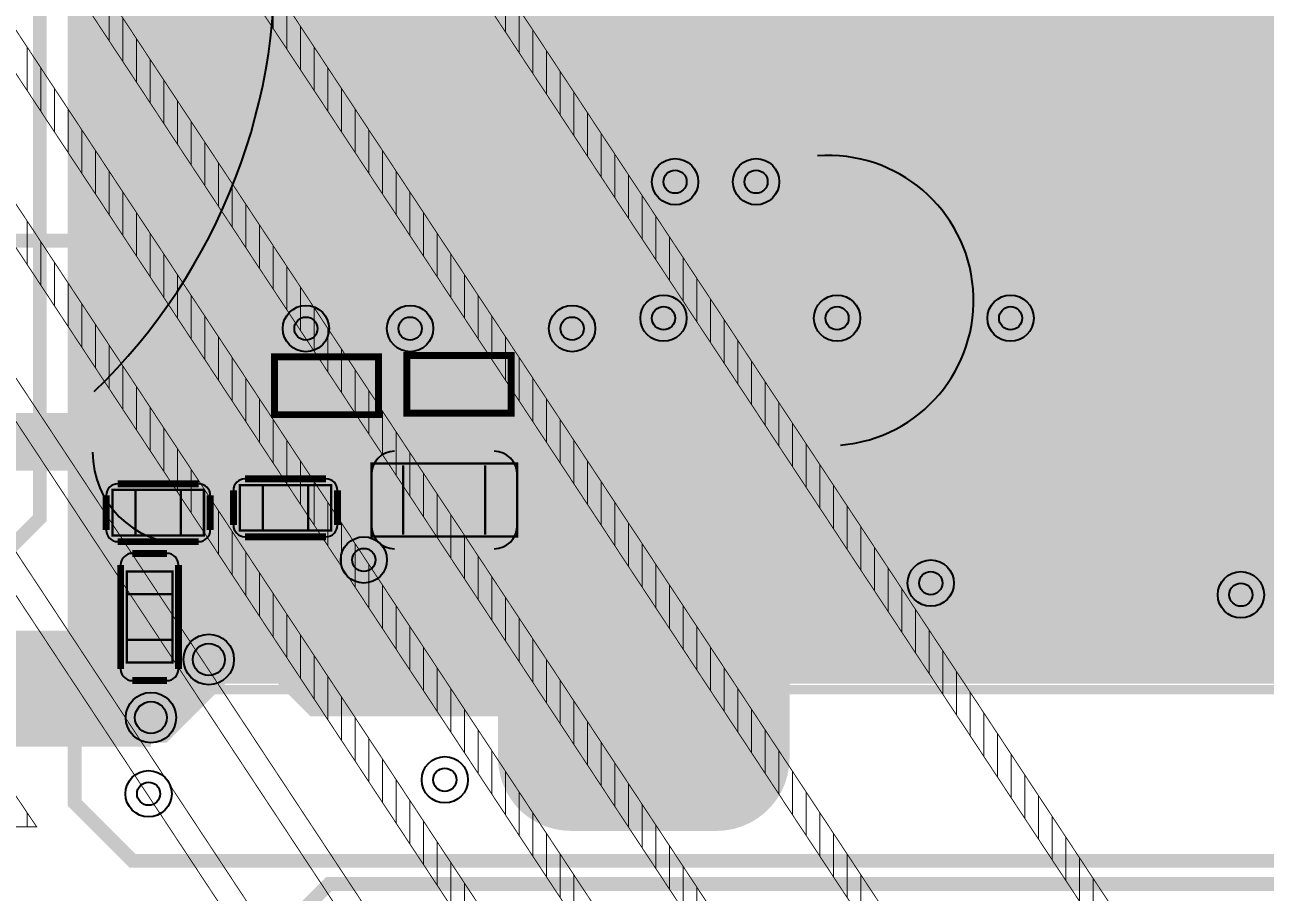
# Model space of a CAD drawing. Extents: x -57 to 2380, y -38 to 1737.
# Drawn here: x 858 to 1394, y 416 to 791 of the extents above; entities that cross this region are included whole.
import ezdxf

# ---------------------------------------------------------------- set-up
doc = ezdxf.new("R2010")
doc.units = 9
for name, color, linetype, true_color in [('BottomLayer', 7, 'Continuous', 0x0000ff), ('BottomSilkLayer', 7, 'Continuous', 0x808000), ('Document', 7, 'Continuous', 0xffffff), ('Hole', 7, 'Continuous', 0x222222), ('Multi-Layer', 7, 'Continuous', 0xc0c0c0), ('TopLayer', 7, 'Continuous', 0xff0000), ('TopSilkLayer', 7, 'Continuous', 0xffff00)]:
    doc.layers.add(name, color=color, linetype=linetype, true_color=true_color)

msp = doc.modelspace()

# ---------------------------------------------------------------- hatches: boundary and pattern name
at = {"layer": 'BottomLayer'}
for points in [[(1175.19, 933.07), (1181.13, 932.71), (1186.97, 931.64), (1192.65, 929.87), (1198.06, 927.43), (1203.15, 924.36), (1207.83, 920.69), (1212.03, 916.49), (1215.7, 911.81), (1218.77, 906.73), (1221.21, 901.31), (1222.98, 895.63), (1224.05, 889.79), (1224.41, 883.86), (1224.41, 785.43), (1224.05, 779.5), (1222.98, 773.65), (1221.21, 767.98), (1218.77, 762.56), (1215.7, 757.48), (1212.03, 752.8), (1207.83, 748.6), (1203.15, 744.93), (1198.06, 741.86), (1192.65, 739.42), (1186.97, 737.65), (1181.13, 736.58), (1175.19, 736.22), (1076.77, 736.22), (1070.84, 736.58), (1064.99, 737.65), (1059.32, 739.42), (1053.9, 741.86), (1048.81, 744.93), (1044.14, 748.6), (1039.93, 752.8), (1036.27, 757.48), (1033.19, 762.56), (1030.76, 767.98), (1028.99, 773.65), (1027.92, 779.5), (1027.56, 785.43), (1027.56, 883.86), (1027.92, 889.79), (1028.99, 895.63), (1030.76, 901.31), (1033.19, 906.73), (1036.27, 911.81), (1039.93, 916.49), (1044.14, 920.69), (1048.81, 924.36), (1053.9, 927.43), (1059.32, 929.87), (1064.99, 931.64), (1070.84, 932.71), (1076.77, 933.07)], [(1157.48, 588.58), (1161.27, 588.35), (1165.02, 587.67), (1168.65, 586.53), (1172.11, 584.97), (1175.37, 583.01), (1178.36, 580.66), (1181.05, 577.97), (1183.4, 574.98), (1185.37, 571.72), (1186.93, 568.25), (1188.06, 564.62), (1188.74, 560.88), (1188.97, 557.09), (1188.97, 474.41), (1188.74, 470.61), (1188.06, 466.87), (1186.93, 463.24), (1185.37, 459.77), (1183.4, 456.52), (1181.05, 453.52), (1178.36, 450.83), (1175.37, 448.49), (1172.11, 446.52), (1168.65, 444.96), (1165.02, 443.83), (1161.27, 443.14), (1157.48, 442.91), (1094.49, 442.91), (1090.69, 443.14), (1086.95, 443.83), (1083.32, 444.96), (1079.85, 446.52), (1076.59, 448.49), (1073.6, 450.83), (1070.91, 453.52), (1068.57, 456.52), (1066.6, 459.77), (1065.04, 463.24), (1063.91, 466.87), (1063.22, 470.61), (1062.99, 474.41), (1062.99, 557.09), (1063.22, 560.88), (1063.91, 564.62), (1065.04, 568.25), (1066.6, 571.72), (1068.57, 574.98), (1070.91, 577.97), (1073.6, 580.66), (1076.59, 583.01), (1079.85, 584.97), (1083.32, 586.53), (1086.95, 587.67), (1090.69, 588.35), (1094.49, 588.58)]]:
    msp.add_hatch(color=256, dxfattribs=at).paths.add_polyline_path(points)
at = {"layer": 'Document'}
for points in [[(885.08, 506.61), (1855.08, 506.61), (1855.08, 1166.61), (885.08, 1166.61)], [(880.98, 1104.64), (880.98, 569.64), (1360.98, 569.64), (1360.98, 1104.64)], [(1011.36, 647.81), (966.36, 647.81), (966.36, 622.81), (1011.36, 622.81)], [(1023.64, 623.4), (1068.64, 623.4), (1068.64, 648.4), (1023.64, 648.4)], [(1008.11, 603.27), (1008.11, 569.61), (1071.85, 569.61), (1071.85, 603.27)], [(943.74, 517.72), (1058.74, 517.72), (1058.74, 557.72), (943.74, 557.72)]]:
    msp.add_hatch(color=256, dxfattribs=at).paths.add_polyline_path(points)
at = {"layer": 'TopLayer'}
for points in [[(966.2, 643.04), (966.22, 643.31), (966.26, 643.58), (966.35, 643.85), (966.46, 644.1), (966.6, 644.33), (966.77, 644.55), (966.96, 644.74), (967.18, 644.91), (967.42, 645.05), (967.67, 645.17), (967.93, 645.25), (968.2, 645.3), (968.47, 645.31), (979.08, 645.31), (979.36, 645.3), (979.63, 645.25), (979.89, 645.17), (980.14, 645.05), (980.37, 644.91), (980.59, 644.74), (980.78, 644.55), (980.95, 644.33), (981.1, 644.1), (981.21, 643.85), (981.29, 643.58), (981.34, 643.31), (981.36, 643.04), (981.36, 627.59), (981.34, 627.31), (981.29, 627.04), (981.21, 626.78), (981.1, 626.53), (980.95, 626.3), (980.78, 626.08), (980.59, 625.89), (980.37, 625.72), (980.14, 625.57), (979.89, 625.46), (979.63, 625.38), (979.36, 625.33), (979.08, 625.31), (968.47, 625.31), (968.2, 625.33), (967.93, 625.38), (967.67, 625.46), (967.42, 625.57), (967.18, 625.72), (966.96, 625.89), (966.77, 626.08), (966.6, 626.3), (966.46, 626.53), (966.35, 626.78), (966.26, 627.04), (966.22, 627.31), (966.2, 627.59)], [(996.36, 643.04), (996.37, 643.31), (996.42, 643.58), (996.5, 643.85), (996.62, 644.1), (996.76, 644.33), (996.93, 644.55), (997.12, 644.74), (997.34, 644.91), (997.57, 645.05), (997.82, 645.17), (998.09, 645.25), (998.36, 645.3), (998.63, 645.31), (1009.24, 645.31), (1009.51, 645.3), (1009.78, 645.25), (1010.05, 645.17), (1010.3, 645.05), (1010.53, 644.91), (1010.75, 644.74), (1010.94, 644.55), (1011.11, 644.33), (1011.25, 644.1), (1011.37, 643.85), (1011.45, 643.58), (1011.5, 643.31), (1011.51, 643.04), (1011.51, 627.59), (1011.5, 627.31), (1011.45, 627.04), (1011.37, 626.78), (1011.25, 626.53), (1011.11, 626.3), (1010.94, 626.08), (1010.75, 625.89), (1010.53, 625.72), (1010.3, 625.57), (1010.05, 625.46), (1009.78, 625.38), (1009.51, 625.33), (1009.24, 625.31), (998.63, 625.31), (998.36, 625.33), (998.09, 625.38), (997.82, 625.46), (997.57, 625.57), (997.34, 625.72), (997.12, 625.89), (996.93, 626.08), (996.76, 626.3), (996.62, 626.53), (996.5, 626.78), (996.42, 627.04), (996.37, 627.31), (996.36, 627.59)], [(1038.64, 628.18), (1038.62, 627.9), (1038.57, 627.63), (1038.49, 627.37), (1038.38, 627.12), (1038.24, 626.89), (1038.07, 626.67), (1037.87, 626.48), (1037.66, 626.31), (1037.42, 626.16), (1037.17, 626.05), (1036.91, 625.97), (1036.64, 625.92), (1036.37, 625.9), (1025.76, 625.9), (1025.48, 625.92), (1025.21, 625.97), (1024.95, 626.05), (1024.7, 626.16), (1024.46, 626.31), (1024.25, 626.48), (1024.05, 626.67), (1023.88, 626.89), (1023.74, 627.12), (1023.63, 627.37), (1023.55, 627.63), (1023.5, 627.9), (1023.48, 628.18), (1023.48, 643.63), (1023.5, 643.9), (1023.55, 644.17), (1023.63, 644.44), (1023.74, 644.69), (1023.88, 644.92), (1024.05, 645.14), (1024.25, 645.33), (1024.46, 645.5), (1024.7, 645.64), (1024.95, 645.76), (1025.21, 645.84), (1025.48, 645.89), (1025.76, 645.9), (1036.37, 645.9), (1036.64, 645.89), (1036.91, 645.84), (1037.17, 645.76), (1037.42, 645.64), (1037.66, 645.5), (1037.87, 645.33), (1038.07, 645.14), (1038.24, 644.92), (1038.38, 644.69), (1038.49, 644.44), (1038.57, 644.17), (1038.62, 643.9), (1038.64, 643.63)], [(1068.8, 628.18), (1068.78, 627.9), (1068.73, 627.63), (1068.65, 627.37), (1068.54, 627.12), (1068.39, 626.89), (1068.23, 626.67), (1068.03, 626.48), (1067.82, 626.31), (1067.58, 626.16), (1067.33, 626.05), (1067.07, 625.97), (1066.8, 625.92), (1066.52, 625.9), (1055.91, 625.9), (1055.64, 625.92), (1055.37, 625.97), (1055.11, 626.05), (1054.86, 626.16), (1054.62, 626.31), (1054.41, 626.48), (1054.21, 626.67), (1054.04, 626.89), (1053.9, 627.12), (1053.79, 627.37), (1053.71, 627.63), (1053.66, 627.9), (1053.64, 628.18), (1053.64, 643.63), (1053.66, 643.9), (1053.71, 644.17), (1053.79, 644.44), (1053.9, 644.69), (1054.04, 644.92), (1054.21, 645.14), (1054.41, 645.33), (1054.62, 645.5), (1054.86, 645.64), (1055.11, 645.76), (1055.37, 645.84), (1055.64, 645.89), (1055.91, 645.9), (1066.52, 645.9), (1066.8, 645.89), (1067.07, 645.84), (1067.33, 645.76), (1067.58, 645.64), (1067.82, 645.5), (1068.03, 645.33), (1068.23, 645.14), (1068.39, 644.92), (1068.54, 644.69), (1068.65, 644.44), (1068.73, 644.17), (1068.78, 643.9), (1068.8, 643.63)], [(1029.76, 574.33), (1029.74, 573.92), (1029.66, 573.51), (1029.54, 573.11), (1029.37, 572.74), (1029.16, 572.38), (1028.9, 572.06), (1028.61, 571.77), (1028.28, 571.51), (1027.93, 571.3), (1027.55, 571.13), (1027.16, 571), (1026.75, 570.93), (1026.34, 570.9), (1005.79, 570.9), (1005.37, 570.93), (1004.97, 571), (1004.57, 571.13), (1004.19, 571.3), (1003.84, 571.51), (1003.51, 571.77), (1003.22, 572.06), (1002.97, 572.38), (1002.75, 572.74), (1002.58, 573.11), (1002.46, 573.51), (1002.39, 573.92), (1002.36, 574.33), (1002.36, 597.48), (1002.39, 597.89), (1002.46, 598.3), (1002.58, 598.69), (1002.75, 599.07), (1002.97, 599.42), (1003.22, 599.75), (1003.51, 600.04), (1003.84, 600.3), (1004.19, 600.51), (1004.57, 600.68), (1004.97, 600.8), (1005.37, 600.88), (1005.79, 600.9), (1026.34, 600.9), (1026.75, 600.88), (1027.16, 600.8), (1027.55, 600.68), (1027.93, 600.51), (1028.28, 600.3), (1028.61, 600.04), (1028.9, 599.75), (1029.16, 599.42), (1029.37, 599.07), (1029.54, 598.69), (1029.66, 598.3), (1029.74, 597.89), (1029.76, 597.48)], [(1077.16, 574.33), (1077.14, 573.92), (1077.06, 573.51), (1076.94, 573.11), (1076.77, 572.74), (1076.56, 572.38), (1076.3, 572.06), (1076.01, 571.77), (1075.68, 571.51), (1075.33, 571.3), (1074.95, 571.13), (1074.56, 571), (1074.15, 570.93), (1073.74, 570.9), (1053.19, 570.9), (1052.77, 570.93), (1052.37, 571), (1051.97, 571.13), (1051.6, 571.3), (1051.24, 571.51), (1050.92, 571.77), (1050.62, 572.06), (1050.37, 572.38), (1050.15, 572.74), (1049.98, 573.11), (1049.86, 573.51), (1049.79, 573.92), (1049.76, 574.33), (1049.76, 597.48), (1049.79, 597.89), (1049.86, 598.3), (1049.98, 598.69), (1050.15, 599.07), (1050.37, 599.42), (1050.62, 599.75), (1050.92, 600.04), (1051.24, 600.3), (1051.6, 600.51), (1051.97, 600.68), (1052.37, 600.8), (1052.77, 600.88), (1053.19, 600.9), (1073.74, 600.9), (1074.15, 600.88), (1074.56, 600.8), (1074.95, 600.68), (1075.33, 600.51), (1075.68, 600.3), (1076.01, 600.04), (1076.3, 599.75), (1076.56, 599.42), (1076.77, 599.07), (1076.94, 598.69), (1077.06, 598.3), (1077.14, 597.89), (1077.16, 597.48)], [(908.64, 572.71), (908.62, 572.43), (908.57, 572.16), (908.49, 571.9), (908.38, 571.65), (908.24, 571.41), (908.07, 571.2), (907.87, 571), (907.66, 570.83), (907.42, 570.69), (907.17, 570.58), (906.91, 570.5), (906.64, 570.45), (906.37, 570.43), (895.76, 570.43), (895.48, 570.45), (895.21, 570.5), (894.95, 570.58), (894.7, 570.69), (894.46, 570.83), (894.25, 571), (894.05, 571.2), (893.88, 571.41), (893.74, 571.65), (893.63, 571.9), (893.55, 572.16), (893.5, 572.43), (893.48, 572.71), (893.48, 588.16), (893.5, 588.43), (893.55, 588.7), (893.63, 588.96), (893.74, 589.21), (893.88, 589.45), (894.05, 589.67), (894.25, 589.86), (894.46, 590.03), (894.7, 590.17), (894.95, 590.28), (895.21, 590.37), (895.48, 590.42), (895.76, 590.43), (906.37, 590.43), (906.64, 590.42), (906.91, 590.37), (907.17, 590.28), (907.42, 590.17), (907.66, 590.03), (907.87, 589.86), (908.07, 589.67), (908.24, 589.45), (908.38, 589.21), (908.49, 588.96), (908.57, 588.7), (908.62, 588.43), (908.64, 588.16)], [(938.8, 572.71), (938.78, 572.43), (938.73, 572.16), (938.65, 571.9), (938.54, 571.65), (938.39, 571.41), (938.23, 571.2), (938.03, 571), (937.82, 570.83), (937.58, 570.69), (937.33, 570.58), (937.07, 570.5), (936.8, 570.45), (936.52, 570.43), (925.91, 570.43), (925.64, 570.45), (925.37, 570.5), (925.11, 570.58), (924.86, 570.69), (924.62, 570.83), (924.41, 571), (924.21, 571.2), (924.04, 571.41), (923.9, 571.65), (923.79, 571.9), (923.71, 572.16), (923.66, 572.43), (923.64, 572.71), (923.64, 588.16), (923.66, 588.43), (923.71, 588.7), (923.79, 588.96), (923.9, 589.21), (924.04, 589.45), (924.21, 589.67), (924.41, 589.86), (924.62, 590.03), (924.86, 590.17), (925.11, 590.28), (925.37, 590.37), (925.64, 590.42), (925.91, 590.43), (936.52, 590.43), (936.8, 590.42), (937.07, 590.37), (937.33, 590.28), (937.58, 590.17), (937.82, 590.03), (938.03, 589.86), (938.23, 589.67), (938.39, 589.45), (938.54, 589.21), (938.65, 588.96), (938.73, 588.7), (938.78, 588.43), (938.8, 588.16)], [(963.64, 574.83), (963.62, 574.56), (963.57, 574.29), (963.49, 574.03), (963.38, 573.77), (963.24, 573.54), (963.07, 573.32), (962.87, 573.13), (962.66, 572.96), (962.42, 572.82), (962.17, 572.71), (961.91, 572.62), (961.64, 572.57), (961.37, 572.56), (950.76, 572.56), (950.48, 572.57), (950.21, 572.62), (949.95, 572.71), (949.7, 572.82), (949.46, 572.96), (949.25, 573.13), (949.05, 573.32), (948.88, 573.54), (948.74, 573.77), (948.63, 574.03), (948.55, 574.29), (948.5, 574.56), (948.48, 574.83), (948.48, 590.28), (948.5, 590.56), (948.55, 590.83), (948.63, 591.09), (948.74, 591.34), (948.88, 591.58), (949.05, 591.79), (949.25, 591.99), (949.46, 592.16), (949.7, 592.3), (949.95, 592.41), (950.21, 592.49), (950.48, 592.54), (950.76, 592.56), (961.37, 592.56), (961.64, 592.54), (961.91, 592.49), (962.17, 592.41), (962.42, 592.3), (962.66, 592.16), (962.87, 591.99), (963.07, 591.79), (963.24, 591.58), (963.38, 591.34), (963.49, 591.09), (963.57, 590.83), (963.62, 590.56), (963.64, 590.28)], [(993.8, 574.83), (993.78, 574.56), (993.73, 574.29), (993.65, 574.03), (993.54, 573.77), (993.39, 573.54), (993.23, 573.32), (993.03, 573.13), (992.82, 572.96), (992.58, 572.82), (992.33, 572.71), (992.07, 572.62), (991.8, 572.57), (991.52, 572.56), (980.91, 572.56), (980.64, 572.57), (980.37, 572.62), (980.11, 572.71), (979.86, 572.82), (979.62, 572.96), (979.41, 573.13), (979.21, 573.32), (979.04, 573.54), (978.9, 573.77), (978.79, 574.03), (978.71, 574.29), (978.66, 574.56), (978.64, 574.83), (978.64, 590.28), (978.66, 590.56), (978.71, 590.83), (978.79, 591.09), (978.9, 591.34), (979.04, 591.58), (979.21, 591.79), (979.41, 591.99), (979.62, 592.16), (979.86, 592.3), (980.11, 592.41), (980.37, 592.49), (980.64, 592.54), (980.91, 592.56), (991.52, 592.56), (991.8, 592.54), (992.07, 592.49), (992.33, 592.41), (992.58, 592.3), (992.82, 592.16), (993.03, 591.99), (993.23, 591.79), (993.39, 591.58), (993.54, 591.34), (993.65, 591.09), (993.73, 590.83), (993.78, 590.56), (993.8, 590.28)], [(905.05, 544.11), (904.73, 544.13), (904.42, 544.19), (904.12, 544.28), (903.83, 544.41), (903.56, 544.58), (903.31, 544.77), (903.08, 545), (902.89, 545.24), (902.72, 545.52), (902.59, 545.81), (902.5, 546.11), (902.44, 546.42), (902.42, 546.74), (902.42, 558.99), (902.44, 559.3), (902.5, 559.61), (902.59, 559.92), (902.72, 560.21), (902.89, 560.48), (903.08, 560.73), (903.31, 560.95), (903.56, 561.15), (903.83, 561.31), (904.12, 561.44), (904.42, 561.53), (904.73, 561.59), (905.05, 561.61), (919.8, 561.61), (920.11, 561.59), (920.43, 561.53), (920.73, 561.44), (921.02, 561.31), (921.29, 561.15), (921.54, 560.95), (921.76, 560.73), (921.96, 560.48), (922.12, 560.21), (922.25, 559.92), (922.35, 559.61), (922.4, 559.3), (922.42, 558.99), (922.42, 546.74), (922.4, 546.42), (922.35, 546.11), (922.25, 545.81), (922.12, 545.52), (921.96, 545.24), (921.76, 545), (921.54, 544.77), (921.29, 544.58), (921.02, 544.41), (920.73, 544.28), (920.43, 544.19), (920.11, 544.13), (919.8, 544.11)], [(987.24, 527.38), (987.22, 526.97), (987.14, 526.56), (987.02, 526.16), (986.85, 525.78), (986.63, 525.42), (986.38, 525.1), (986.08, 524.8), (985.75, 524.55), (985.4, 524.33), (985.02, 524.16), (984.62, 524.04), (984.21, 523.96), (983.8, 523.94), (960.69, 523.94), (960.27, 523.96), (959.86, 524.04), (959.47, 524.16), (959.09, 524.33), (958.73, 524.55), (958.4, 524.8), (958.11, 525.1), (957.85, 525.42), (957.64, 525.78), (957.47, 526.16), (957.34, 526.56), (957.27, 526.97), (957.24, 527.38), (957.24, 548.05), (957.27, 548.47), (957.34, 548.87), (957.47, 549.27), (957.64, 549.65), (957.85, 550.01), (958.11, 550.33), (958.4, 550.63), (958.73, 550.89), (959.09, 551.1), (959.47, 551.27), (959.86, 551.39), (960.27, 551.47), (960.69, 551.49), (983.8, 551.49), (984.21, 551.47), (984.62, 551.39), (985.02, 551.27), (985.4, 551.1), (985.75, 550.89), (986.08, 550.63), (986.38, 550.33), (986.63, 550.01), (986.85, 549.65), (987.02, 549.27), (987.14, 548.87), (987.22, 548.47), (987.24, 548.05)], [(1050.23, 527.38), (1050.21, 526.97), (1050.13, 526.56), (1050.01, 526.16), (1049.84, 525.78), (1049.62, 525.42), (1049.37, 525.1), (1049.07, 524.8), (1048.75, 524.55), (1048.39, 524.33), (1048.01, 524.16), (1047.61, 524.04), (1047.2, 523.96), (1046.79, 523.94), (1023.68, 523.94), (1023.26, 523.96), (1022.85, 524.04), (1022.46, 524.16), (1022.08, 524.33), (1021.72, 524.55), (1021.39, 524.8), (1021.1, 525.1), (1020.84, 525.42), (1020.63, 525.78), (1020.46, 526.16), (1020.33, 526.56), (1020.26, 526.97), (1020.23, 527.38), (1020.23, 548.05), (1020.26, 548.47), (1020.33, 548.87), (1020.46, 549.27), (1020.63, 549.65), (1020.84, 550.01), (1021.1, 550.33), (1021.39, 550.63), (1021.72, 550.89), (1022.08, 551.1), (1022.46, 551.27), (1022.85, 551.39), (1023.26, 551.47), (1023.68, 551.49), (1046.79, 551.49), (1047.2, 551.47), (1047.61, 551.39), (1048.01, 551.27), (1048.39, 551.1), (1048.75, 550.89), (1049.07, 550.63), (1049.37, 550.33), (1049.62, 550.01), (1049.84, 549.65), (1050.01, 549.27), (1050.13, 548.87), (1050.21, 548.47), (1050.23, 548.05)], [(905.05, 509.11), (904.73, 509.13), (904.42, 509.19), (904.12, 509.28), (903.83, 509.41), (903.56, 509.58), (903.31, 509.77), (903.08, 510), (902.89, 510.25), (902.72, 510.52), (902.59, 510.81), (902.5, 511.11), (902.44, 511.42), (902.42, 511.74), (902.42, 523.99), (902.44, 524.3), (902.5, 524.61), (902.59, 524.92), (902.72, 525.21), (902.89, 525.48), (903.08, 525.73), (903.31, 525.95), (903.56, 526.15), (903.83, 526.31), (904.12, 526.44), (904.42, 526.53), (904.73, 526.59), (905.05, 526.61), (919.8, 526.61), (920.11, 526.59), (920.43, 526.53), (920.73, 526.44), (921.02, 526.31), (921.29, 526.15), (921.54, 525.95), (921.76, 525.73), (921.96, 525.48), (922.12, 525.21), (922.25, 524.92), (922.35, 524.61), (922.4, 524.3), (922.42, 523.99), (922.42, 511.74), (922.4, 511.42), (922.35, 511.11), (922.25, 510.81), (922.12, 510.52), (921.96, 510.25), (921.76, 510), (921.54, 509.77), (921.29, 509.58), (921.02, 509.41), (920.73, 509.28), (920.43, 509.19), (920.11, 509.13), (919.8, 509.11)]]:
    msp.add_hatch(color=256, dxfattribs=at).paths.add_polyline_path(points)

# ---------------------------------------------------------------- linework, layer by layer
at = {"layer": 'BottomLayer'}
for points, const_width in [([(315, 536.61), (315, 425.2), (364.8, 475), (749, 475), (764, 490), (764, 638.4), (823.59, 698), (1461, 698), (1486.97, 723.97), (1486.97, 752.52), (1527.95, 793.5), (1537.63, 793.5), (1586.85, 793.5), (1680.9, 793.5), (1685.04, 789.37)], 6), ([(1095, 660), (1025, 660), (980, 660)], 15), ([(1545.32, 592.29), (1544.74, 592.87), (1407.4, 592.87), (1389.19, 611.08), (833.08, 611.08), (827, 605), (825, 605), (815.5, 595.5), (815.5, 546), (854, 507.5), (854, 491.89), (913, 491.89)], 25), ([(854, 491.89), (842, 491.89), (806.11, 456), (797, 456), (797, 366), (817, 346), (817, 463), (815, 465), (815, 489), (815, 510.59), (815.5, 511.09), (815.5, 532), (815.5, 546)], 25), ([(1125.98, 515.75), (1160.23, 550), (1250, 550)], 15), ([(815.5, 532), (830.5, 517), (938, 517), (914.5, 493.5), (912, 493.5), (935.5, 517), (938, 517)], 25), ([(1815, 430), (1805, 420), (990, 420), (820, 250), (370, 250), (215, 405), (215, 425.2), (215, 536.61)], 6), ([(938, 517), (938, 516.89), (928.55, 507.44), (924.55, 503.44), (913, 491.89)], 12), ([(822.15, 503.44), (826.15, 507.44), (928.55, 507.44)], 12), ([(924.55, 503.44), (836, 503.44)], 12)]:
    msp.add_lwpolyline(points, dxfattribs=dict(at, const_width=const_width))
at = {"layer": 'BottomSilkLayer', "const_width": 5}
for points in [[(1197.16, 567.16), (1230.55, 567.16), (1364.17, 700.79), (1364.17, 968.5), (1230.55, 1102.13), (1197.16, 1102.13)], [(887.79, 606.53), (887.98, 633.27)], [(1055.55, 567.16), (927.16, 567.16)]]:
    msp.add_lwpolyline(points, dxfattribs=at)
at = {"layer": 'BottomSilkLayer'}
for centre, radius, start, end in [((710.58, 816.88), 256.02, 314.0177, 3.9777), ((927.16, 606.53), 39.37, 180, 270)]:
    msp.add_arc(centre, radius, start, end, dxfattribs=at)
at = {"layer": 'Document'}
for points, const_width in [([(1540.17, 89.2), (1050.86, 830.2), (1547.22, 1577.82)], 0.39), ([(1277.28, 1433.35), (876.96, 830.42), (1271.02, 233.67)], 0.39), ([(1257.08, 236), (864.54, 830.43), (1257.97, 1422.99)], 0.39), ([(1200.14, 1392.06), (827.28, 830.48), (1194.13, 274.96), (1199.43, 266.93)], 0.39), ([(1123.02, 1350.78), (777.61, 830.53), (1122.54, 308.21)], 0.39), ([(1290.98, 784.64), (1290.98, 834.64), (1340.98, 834.64)], 16), ([(838.76, 444.64), (859.49, 444.7), (863.59, 444.72), (604.78, 829.36)], 0.39), ([(1103.29, 318.57), (767.07, 827.69)], 0.39), ([(1180.18, 277.28), (816.75, 827.63)], 0.39), ([(1372.35, 174.1), (940.89, 827.48)], 0.39), ([(951.42, 830.32), (1391.6, 163.74)], 0.39), ([(1040.33, 827.36), (1072.09, 779.26), (1077.99, 770.32), (1083.9, 761.38), (1089.8, 752.44), (1101.61, 734.55), (1107.52, 725.61), (1113.42, 716.66), (1119.33, 707.72), (1125.24, 698.78), (1131.14, 689.83), (1137.05, 680.89), (1142.95, 671.95), (1148.86, 663), (1154.76, 654.06), (1272.87, 475.19), (1284.68, 457.31), (1290.59, 448.36), (1296.5, 439.42), (1302.4, 430.48), (1308.31, 421.53), (1314.21, 412.59)], 0.39), ([(1526.22, 91.52), (1040.33, 827.36)], 0.39), ([(1271.02, 233.67), (936.26, 740.62), (930.35, 749.56), (924.45, 758.5), (918.54, 767.44), (912.64, 776.39), (906.73, 785.33), (889.02, 812.16)], 0.39), ([(965.79, 789.77), (965.79, 808.57)], 0.39), ([(1066.18, 788.21), (1066.18, 807)], 0.39), ([(894.92, 784.42), (894.92, 803.22)], 0.39), ([(959.88, 798.71), (983.5, 762.94), (989.41, 754), (995.31, 745.06), (1001.22, 736.11), (1007.13, 727.17), (1013.03, 718.23), (1018.94, 709.28), (1024.84, 700.34), (1030.75, 691.4), (1036.65, 682.46), (1042.56, 673.51), (1101.61, 584.08), (1107.52, 575.14), (1113.42, 566.2), (1119.33, 557.26), (1125.24, 548.31), (1131.14, 539.37), (1137.05, 530.43), (1142.95, 521.48), (1148.86, 512.54), (1154.76, 503.6), (1160.67, 494.66), (1166.57, 485.71), (1219.72, 405.23)], 0.39), ([(1225.63, 415.08), (1219.72, 424.02), (1213.82, 432.97), (1166.57, 504.51), (1160.67, 513.45), (1154.76, 522.39), (1148.86, 531.34), (1142.95, 540.28), (1137.05, 549.22), (1131.14, 558.17), (1125.24, 567.11), (1119.33, 576.05), (1077.99, 638.65), (1072.09, 647.59), (1066.18, 656.54), (1060.28, 665.48), (1054.37, 674.42), (1048.46, 683.37), (1042.56, 692.31), (1036.65, 701.25), (1030.75, 710.2), (1001.22, 754.91), (995.31, 763.85), (989.41, 772.79), (983.5, 781.74), (977.6, 790.68), (971.69, 799.62)], 0.39), ([(971.69, 780.83), (971.69, 799.62)], 0.39), ([(889.02, 793.37), (894.92, 784.42), (900.83, 775.48), (906.73, 766.54), (912.64, 757.6), (918.54, 748.65), (924.45, 739.71), (1018.94, 596.62), (1024.84, 587.68), (1030.75, 578.74), (1036.65, 569.79), (1042.56, 560.85), (1048.46, 551.91), (1054.37, 542.97), (1060.28, 534.02), (1160.67, 381.99)], 0.39), ([(900.83, 775.48), (900.83, 794.27)], 0.39), ([(1072.09, 779.26), (1072.09, 798.06)], 0.39), ([(841.77, 789.74), (865.39, 753.97), (871.3, 745.03), (889.02, 718.2), (906.73, 691.37), (912.64, 682.43), (930.35, 655.6), (936.26, 646.66), (942.17, 637.72), (959.88, 610.89), (983.5, 575.12), (989.41, 566.17), (1007.13, 539.35), (1013.03, 530.4), (1030.75, 503.57), (1036.65, 494.63), (1042.56, 485.69), (1060.28, 458.86), (1066.18, 449.92), (1083.9, 423.09), (1107.52, 387.32)], 0.39), ([(1101.61, 415.05), (1095.71, 424), (1077.99, 450.82), (1072.09, 459.77), (1054.37, 486.6), (1048.46, 495.54), (1030.75, 522.37), (1007.13, 558.14), (989.41, 584.97), (983.5, 593.91), (965.79, 620.74), (959.88, 629.68), (942.17, 656.51), (936.26, 665.45), (918.54, 692.28), (912.64, 701.22), (889.02, 736.99), (871.3, 763.82), (853.58, 790.65)], 0.39), ([(977.6, 771.88), (977.6, 790.68)], 0.39), ([(1077.99, 770.32), (1077.99, 789.11)], 0.39), ([(906.73, 766.54), (906.73, 785.33)], 0.39), ([(859.49, 762.92), (859.49, 781.71)], 0.39), ([(983.5, 762.94), (983.5, 781.74)], 0.39), ([(1083.9, 761.38), (1083.9, 780.17)], 0.39), ([(865.39, 753.97), (865.39, 772.76)], 0.39), ([(912.64, 757.6), (912.64, 776.39)], 0.39), ([(989.41, 754), (989.41, 772.79)], 0.39), ([(918.54, 748.65), (918.54, 767.44)], 0.39), ([(1089.8, 752.44), (1089.8, 771.23)], 0.39), ([(871.3, 745.03), (871.3, 763.82)], 0.39), ([(995.31, 745.06), (995.31, 763.85)], 0.39), ([(1095.71, 743.49), (1095.71, 762.28)], 0.39), ([(924.45, 739.71), (924.45, 758.5)], 0.39), ([(877.2, 736.09), (877.2, 754.88)], 0.39), ([(1001.22, 736.11), (1001.22, 754.91)], 0.39), ([(1101.61, 734.55), (1101.61, 753.34)], 0.39), ([(883.11, 727.14), (883.11, 745.94)], 0.39), ([(930.35, 730.77), (930.35, 749.56)], 0.39), ([(1007.13, 727.17), (1007.13, 745.97)], 0.39), ([(936.26, 721.82), (936.26, 740.62)], 0.39), ([(1107.52, 725.61), (1107.52, 744.4)], 0.39), ([(889.02, 718.2), (889.02, 736.99)], 0.39), ([(1185.98, 609.64), (1185.98, 734.64), (980.98, 734.64), (980.98, 609.64), (1185.98, 609.64), (1210.98, 609.64)], 5), ([(1013.03, 718.23), (1013.03, 737.02)], 0.39), ([(1113.42, 716.66), (1113.42, 735.45)], 0.39), ([(1200.98, 734.64), (1185.98, 734.64)], 5), ([(1054.37, 411.43), (1048.46, 420.38), (1024.84, 456.15), (1007.13, 482.98), (1001.22, 491.92), (995.31, 500.86), (977.6, 527.69), (971.69, 536.63), (965.79, 545.57), (942.17, 581.34), (918.54, 617.11), (900.83, 643.94), (894.92, 652.88), (889.02, 661.83), (865.39, 697.6), (841.77, 733.37)], 0.39), ([(942.17, 712.88), (942.17, 731.67)], 0.39), ([(894.92, 709.26), (894.92, 728.05)], 0.39), ([(1018.94, 709.28), (1018.94, 728.08)], 0.39), ([(1119.33, 707.72), (1119.33, 726.51)], 0.39), ([(900.83, 700.32), (900.83, 719.11)], 0.39), ([(948.07, 703.94), (948.07, 722.73)], 0.39), ([(1024.84, 700.34), (1024.84, 719.14)], 0.39), ([(953.98, 695), (953.98, 713.79)], 0.39), ([(1125.24, 698.78), (1125.24, 717.57)], 0.39), ([(906.73, 691.37), (906.73, 710.16)], 0.39), ([(1030.75, 691.4), (1030.75, 710.2)], 0.39), ([(1131.14, 689.83), (1131.14, 708.62)], 0.39), ([(847.68, 705.63), (865.39, 678.8), (871.3, 669.86), (883.11, 651.98), (900.83, 625.15), (918.54, 598.32), (936.26, 571.49), (953.98, 544.66), (959.88, 535.72), (971.69, 517.84), (989.41, 491.01), (1007.13, 464.18), (1024.84, 437.35), (1030.75, 428.41), (1048.46, 401.58)], 0.39), ([(859.49, 687.75), (859.49, 706.54)], 0.39), ([(959.88, 686.05), (959.88, 704.84)], 0.39), ([(865.39, 678.8), (865.39, 697.6)], 0.39), ([(912.64, 682.43), (912.64, 701.22)], 0.39), ([(1036.65, 682.46), (1036.65, 701.25)], 0.39), ([(1137.05, 680.89), (1137.05, 699.68)], 0.39), ([(918.54, 673.49), (918.54, 692.28)], 0.39), ([(965.79, 677.11), (965.79, 695.9)], 0.39), ([(1042.56, 673.51), (1042.56, 692.31)], 0.39), ([(871.3, 669.86), (871.3, 688.66)], 0.39), ([(971.69, 668.17), (971.69, 686.96)], 0.39), ([(1142.95, 671.95), (1142.95, 690.74)], 0.39), ([(924.45, 664.54), (924.45, 683.34)], 0.39), ([(1048.46, 664.57), (1048.46, 683.37)], 0.39), ([(1148.86, 663), (1148.86, 681.79)], 0.39), ([(877.2, 660.92), (877.2, 679.71)], 0.39), ([(977.6, 659.22), (977.6, 678.02)], 0.39), ([(883.11, 651.98), (883.11, 670.77)], 0.39), ([(930.35, 655.6), (930.35, 674.39)], 0.39), ([(1054.37, 655.63), (1054.37, 674.42)], 0.39), ([(1154.76, 654.06), (1154.76, 672.85)], 0.39), ([(936.26, 646.66), (936.26, 665.45)], 0.39), ([(983.5, 650.28), (983.5, 669.07)], 0.39), ([(1060.28, 646.68), (1060.28, 665.48)], 0.39), ([(889.02, 643.03), (889.02, 661.83)], 0.39), ([(989.41, 641.34), (989.41, 660.13)], 0.39), ([(1160.67, 645.12), (1160.67, 663.91)], 0.39), ([(942.17, 637.72), (942.17, 656.51)], 0.39), ([(1066.18, 637.74), (1066.18, 656.54)], 0.39), ([(1166.57, 636.17), (1166.57, 654.96)], 0.39), ([(894.92, 634.09), (894.92, 652.88)], 0.39), ([(995.31, 632.4), (995.31, 651.19)], 0.39), ([(900.83, 625.15), (900.83, 643.94)], 0.39), ([(948.07, 628.77), (948.07, 647.57)], 0.39), ([(1072.09, 628.8), (1072.09, 647.59)], 0.39), ([(1172.48, 627.23), (1172.48, 646.02)], 0.39), ([(953.98, 619.83), (953.98, 638.62)], 0.39), ([(1001.22, 623.45), (1001.22, 642.24)], 0.39), ([(1077.99, 619.86), (1077.99, 638.65)], 0.39), ([(906.73, 616.21), (906.73, 635)], 0.39), ([(1007.13, 614.51), (1007.13, 633.3)], 0.39), ([(1178.39, 618.29), (1178.39, 637.08)], 0.39), ([(959.88, 610.89), (959.88, 629.68)], 0.39), ([(1083.9, 610.91), (1083.9, 629.71)], 0.39), ([(1184.29, 609.34), (1184.29, 628.13)], 0.39), ([(912.64, 607.26), (912.64, 626.06)], 0.39), ([(1013.03, 605.57), (1013.03, 624.36)], 0.39), ([(918.54, 598.32), (918.54, 617.11)], 0.39), ([(965.79, 601.94), (965.79, 620.74)], 0.39), ([(1089.8, 601.97), (1089.8, 620.77)], 0.39), ([(1190.2, 600.4), (1190.2, 619.19)], 0.39), ([(971.69, 593), (971.69, 611.79)], 0.39), ([(1018.94, 596.62), (1018.94, 615.42)], 0.39), ([(1095.71, 593.03), (1095.71, 611.82)], 0.39), ([(924.45, 589.38), (924.45, 608.17)], 0.39), ([(1024.84, 587.68), (1024.84, 606.47)], 0.39), ([(1196.1, 591.46), (1196.1, 610.25)], 0.39), ([(977.6, 584.06), (977.6, 602.85)], 0.39), ([(1022.05, 570.9), (1022.05, 600.9)], 1), ([(1057.48, 570.9), (1057.48, 600.9)], 1), ([(1101.61, 584.08), (1101.61, 602.88)], 0.39), ([(1202.01, 582.51), (1202.01, 601.3)], 0.39), ([(930.35, 580.44), (930.35, 599.23)], 0.39), ([(1030.75, 578.74), (1030.75, 597.53)], 0.39), ([(906.3, 570.59), (906.3, 590.27)], 1), ([(925.98, 570.59), (925.98, 590.27)], 1), ([(936.26, 571.49), (936.26, 590.29)], 0.39), ([(961.3, 572.72), (961.3, 592.4)], 1), ([(980.98, 572.72), (980.98, 592.4)], 1), ([(983.5, 575.12), (983.5, 593.91)], 0.39), ([(1107.52, 575.14), (1107.52, 593.94)], 0.39), ([(1207.91, 573.57), (1207.91, 592.36)], 0.39), ([(989.41, 566.17), (989.41, 584.97)], 0.39), ([(1036.65, 569.79), (1036.65, 588.59)], 0.39), ([(1113.42, 566.2), (1113.42, 584.99)], 0.39), ([(942.17, 562.55), (942.17, 581.34)], 0.39), ([(1042.56, 560.85), (1042.56, 579.64)], 0.39), ([(1213.82, 564.63), (1213.82, 583.42)], 0.39), ([(995.31, 557.23), (995.31, 576.02)], 0.39), ([(1119.33, 557.26), (1119.33, 576.05)], 0.39), ([(1219.72, 555.68), (1219.72, 574.47)], 0.39), ([(948.07, 553.61), (948.07, 572.4)], 0.39), ([(1048.46, 551.91), (1048.46, 570.7)], 0.39), ([(953.98, 544.66), (953.98, 563.46)], 0.39), ([(1001.22, 548.29), (1001.22, 567.08)], 0.39), ([(1125.24, 548.31), (1125.24, 567.11)], 0.39), ([(1225.63, 546.74), (1225.63, 565.53)], 0.39), ([(1007.13, 539.35), (1007.13, 558.14)], 0.39), ([(1054.37, 542.97), (1054.37, 561.76)], 0.39), ([(1131.14, 539.37), (1131.14, 558.17)], 0.39), ([(941.74, 552.72), (941.74, 522.72)], 8), ([(959.88, 535.72), (959.88, 554.52)], 0.39), ([(996.24, 552.72), (996.24, 537.72), (996.24, 522.72)], 5), ([(1060.28, 534.02), (1060.28, 552.82)], 0.39), ([(1231.53, 537.8), (1231.53, 556.59)], 0.39), ([(1013.03, 530.4), (1013.03, 549.19)], 0.39), ([(1137.05, 530.43), (1137.05, 549.22)], 0.39), ([(1237.44, 528.85), (1237.44, 547.64)], 0.39), ([(902.58, 545.2), (922.27, 545.2)], 1), ([(965.79, 526.78), (965.79, 545.57)], 0.39), ([(1066.18, 525.08), (1066.18, 543.87)], 0.39), ([(971.69, 517.84), (971.69, 536.63)], 0.39), ([(1018.94, 521.46), (1018.94, 540.25)], 0.39), ([(1142.95, 521.48), (1142.95, 540.28)], 0.39), ([(1243.35, 519.91), (1243.35, 538.7)], 0.39), ([(1024.84, 512.52), (1024.84, 531.31)], 0.39), ([(1072.09, 516.14), (1072.09, 534.93)], 0.39), ([(1148.86, 512.54), (1148.86, 531.34)], 0.39), ([(902.58, 525.52), (922.27, 525.52)], 1), ([(977.6, 508.89), (977.6, 527.69)], 0.39), ([(1077.99, 507.19), (1077.99, 525.99)], 0.39), ([(1249.25, 510.97), (1249.25, 529.76)], 0.39), ([(1030.75, 503.57), (1030.75, 522.37)], 0.39), ([(1154.76, 503.6), (1154.76, 522.39)], 0.39), ([(1255.16, 502.02), (1255.16, 520.81)], 0.39), ([(983.5, 499.95), (983.5, 518.75)], 0.39), ([(1083.9, 498.25), (1083.9, 517.04)], 0.39), ([(989.41, 491.01), (989.41, 509.8)], 0.39), ([(1036.65, 494.63), (1036.65, 513.42)], 0.39), ([(1160.67, 494.66), (1160.67, 513.45)], 0.39), ([(1261.06, 493.08), (1261.06, 511.87)], 0.39), ([(1042.56, 485.69), (1042.56, 504.48)], 0.39), ([(1089.8, 489.31), (1089.8, 508.1)], 0.39), ([(1166.57, 485.71), (1166.57, 504.51)], 0.39), ([(995.31, 482.07), (995.31, 500.86)], 0.39), ([(1095.71, 480.37), (1095.71, 499.16)], 0.39), ([(1266.97, 484.14), (1266.97, 502.93)], 0.39), ([(1048.46, 476.75), (1048.46, 495.54)], 0.39), ([(1172.48, 476.77), (1172.48, 495.57)], 0.39), ([(1272.87, 475.19), (1272.87, 493.98)], 0.39), ([(1001.22, 473.12), (1001.22, 491.92)], 0.39), ([(1101.61, 471.42), (1101.61, 490.22)], 0.39), ([(1007.13, 464.18), (1007.13, 482.98)], 0.39), ([(1054.37, 467.8), (1054.37, 486.6)], 0.39), ([(1178.39, 467.83), (1178.39, 486.62)], 0.39), ([(1278.78, 466.25), (1278.78, 485.04)], 0.39), ([(1060.28, 458.86), (1060.28, 477.65)], 0.39), ([(1107.52, 462.48), (1107.52, 481.27)], 0.39), ([(1184.29, 458.88), (1184.29, 477.68)], 0.39), ([(1013.03, 455.24), (1013.03, 474.03)], 0.39), ([(1113.42, 453.54), (1113.42, 472.33)], 0.39), ([(1284.68, 457.31), (1284.68, 476.1)], 0.39), ([(1066.18, 449.92), (1066.18, 468.71)], 0.39), ([(1190.2, 449.94), (1190.2, 468.74)], 0.39), ([(1290.59, 448.36), (1290.59, 467.15)], 0.39), ([(1018.94, 446.3), (1018.94, 465.09)], 0.39), ([(1119.33, 444.59), (1119.33, 463.39)], 0.39), ([(1024.84, 437.35), (1024.84, 456.15)], 0.39), ([(1072.09, 440.97), (1072.09, 459.77)], 0.39), ([(1196.1, 441), (1196.1, 459.79)], 0.39), ([(1296.5, 439.42), (1296.5, 458.21)], 0.39), ([(859.49, 444.7), (859.49, 450.81)], 0.39), ([(1077.99, 432.03), (1077.99, 450.82)], 0.39), ([(1125.24, 435.65), (1125.24, 454.44)], 0.39), ([(1202.01, 432.06), (1202.01, 450.85)], 0.39), ([(863.59, 444.72), (838.76, 444.64)], 0.39), ([(1030.75, 428.41), (1030.75, 447.21)], 0.39), ([(1131.14, 426.71), (1131.14, 445.5)], 0.39), ([(1302.4, 430.48), (1302.4, 449.27)], 0.39), ([(1083.9, 423.09), (1083.9, 441.88)], 0.39), ([(1207.91, 423.11), (1207.91, 441.91)], 0.39), ([(1308.31, 421.53), (1308.31, 440.32)], 0.39), ([(1036.65, 419.47), (1036.65, 438.26)], 0.39), ([(1137.05, 417.77), (1137.05, 436.56)], 0.39), ([(1042.56, 410.53), (1042.56, 429.32)], 0.39), ([(1089.8, 414.15), (1089.8, 432.94)], 0.39), ([(1213.82, 414.17), (1213.82, 432.97)], 0.39), ([(1314.21, 412.59), (1314.21, 431.38)], 0.39), ([(1095.71, 405.2), (1095.71, 424)], 0.39), ([(1142.95, 408.82), (1142.95, 427.62)], 0.39), ([(1219.72, 405.23), (1219.72, 424.02)], 0.39), ([(1048.46, 401.58), (1048.46, 420.38)], 0.39), ([(1148.86, 399.88), (1148.86, 418.67)], 0.39), ([(1320.12, 403.65), (1320.12, 422.44)], 0.39)]:
    msp.add_lwpolyline(points, dxfattribs=dict(at, const_width=const_width))
for points, const_width in [([(401.89, 1309.51), (593.49, 1019.54), (782.99, 1309.51), (1045.88, 1309.51), (727.92, 830.6), (1045.63, 349.48), (786.61, 349.48), (593.91, 641.68), (403.25, 349.48), (142.92, 349.48), (460.55, 830.49), (139.94, 1309.51), (401.89, 1309.51)], 0.39), ([(162.17, 359.84), (397.64, 359.84), (593.86, 660.56), (792.19, 359.84), (1026.38, 359.84), (715.5, 830.62), (1026.58, 1299.15), (788.59, 1299.15), (593.54, 1000.69), (396.32, 1299.15), (159.33, 1299.15), (472.99, 830.53), (162.17, 359.84)], 0.39), ([(379.52, 1268.23), (593.5, 944.39), (805.15, 1268.23), (968.75, 1268.23), (678.24, 830.66), (968.72, 390.77), (808.67, 390.77), (593.54, 716.95), (380.72, 390.77), (219.47, 390.77), (509.95, 830.65), (217.07, 1268.23), (379.52, 1268.23)], 0.39), ([(238.73, 401.13), (375.11, 401.13), (593.5, 735.83), (814.25, 401.13), (949.47, 401.13), (667.71, 827.81), (665.82, 830.67), (949.44, 1257.87), (810.75, 1257.87), (593.54, 925.53), (373.95, 1257.87), (236.46, 1257.87), (522.39, 830.69), (238.73, 401.13)], 0.39), ([(1071.26, 570.16), (1008.27, 570.16), (1008.27, 601.65), (1071.26, 601.65), (1071.26, 570.16)], 1), ([(935.82, 570.59), (925.98, 570.59), (906.3, 570.59), (896.45, 570.59), (896.45, 590.27), (906.3, 590.27), (925.98, 590.27), (935.82, 590.27), (935.82, 570.59)], 1), ([(990.82, 572.72), (980.98, 572.72), (961.3, 572.72), (951.45, 572.72), (951.45, 592.4), (961.3, 592.4), (980.98, 592.4), (990.82, 592.4), (990.82, 572.72)], 1), ([(996.24, 537.72), (1011.24, 552.72), (1011.24, 522.72), (996.24, 537.72)], 5), ([(902.58, 515.68), (902.58, 525.52), (902.58, 545.2), (902.58, 555.05), (922.27, 555.05), (922.27, 545.2), (922.27, 525.52), (922.27, 515.68), (902.58, 515.68)], 1)]:
    msp.add_lwpolyline(points, close=True, dxfattribs=dict(at, const_width=const_width))
msp.add_arc((1205.78, 672.12), 62.7, 274.7567, 94.3912, dxfattribs=at)
at = {"layer": 'Hole'}
for centre, radius in [((1139.5, 723.5), 5), ((1174.5, 723.5), 5), ((980, 660), 5), ((1025, 660), 5), ((1095, 660), 5), ((1134.5, 664.5), 5), ((1209.5, 664.5), 5), ((1284.5, 664.5), 5), ((1005, 560), 5), ((1250, 550), 5), ((1384, 545), 5), ((938, 517), 6.89), ((913, 491.89), 6.89), ((1040, 465), 5), ((912, 459), 5)]:
    msp.add_circle(centre, radius, dxfattribs=at)
at = {"layer": 'Multi-Layer'}
for centre, radius in [((1139.5, 723.5), 10), ((1174.5, 723.5), 10), ((1134.5, 664.5), 10), ((1209.5, 664.5), 10), ((1284.5, 664.5), 10), ((980, 660), 10), ((1025, 660), 10), ((1095, 660), 10), ((1005, 560), 10), ((1250, 550), 10), ((1384, 545), 10), ((938, 517), 10.89), ((913, 491.89), 10.89), ((1040, 465), 10), ((912, 459), 10)]:
    msp.add_circle(centre, radius, dxfattribs=at)
at = {"layer": 'TopLayer'}
for points, const_width in [([(1406.02, 1405), (1196.91, 1405), (1141.45, 1349.55), (1141.45, 1303.54), (1123.95, 1286.04), (1068.29, 1286.04), (1023.62, 1330.71), (1020.71, 1330.71), (902, 1212), (902, 847), (865, 810), (865, 578.03), (846.41, 559.44), (769.44, 559.44), (746.77, 582.11), (660.49, 582.11), (615, 536.61), (615, 425.2), (650, 390.2), (689.8, 390.2), (748.36, 331.64), (748.36, 325.08)], 6), ([(1716.53, 346.46), (1632.99, 430), (905, 430), (880, 455), (880, 805), (914, 839), (914, 1034), (925, 1045)], 6), ([(998.03, 939.13), (998.03, 838.03), (901.06, 741.06), (901.06, 580.43)], 6), ([(931.22, 580.43), (930.79, 580.43), (921.06, 590.16), (921.06, 731.06), (1025.59, 835.59), (1025.59, 939.13)], 6), ([(1053.15, 939.13), (1053.15, 828.15), (940.03, 715.03), (940.03, 605.03), (956.06, 589), (956.06, 582.56)], 6), ([(1080.71, 939.13), (1080.71, 825.71), (957.2, 702.2), (957.2, 611.58), (986.22, 582.56)], 6), ([(1108.27, 939.13), (1108.27, 823.27), (1003.93, 718.94), (1003.93, 635.31)], 6), ([(1035.23, 537.72), (1063.46, 565.94), (1063.46, 585.9), (1061.22, 588.15), (1061.22, 635.9), (1061.22, 686.22), (1215, 840), (1289.09, 840), (1328.74, 879.64), (1329.09, 880), (1329.09, 885), (1328.74, 939.13), (1328.74, 879.64)], 6), ([(1191.3, 878.7), (1191.3, 861.3), (1031, 701), (1031, 666)], 12), ([(1250, 810), (1250, 550)], 15), ([(1031, 654), (1025, 660), (1031, 666), (1031, 654), (1031.06, 653.94), (1031.06, 635.9)], 12), ([(972.24, 537.72), (972.24, 512.75), (985, 500), (1075, 500), (1095, 520), (1095, 660)], 15), ([(980, 660), (973.78, 653.78), (973.78, 635.31)], 12), ([(1005, 560), (1005.16, 560), (1016.06, 570.9), (1016.06, 585.9)], 12), ([(912.42, 552.86), (957.1, 552.86), (972.24, 537.72)], 20), ([(972.24, 537.72), (975, 540.47)], 12), ([(938, 517), (913.29, 517), (912.42, 517.86), (913, 517.29), (913, 491.89)], 20)]:
    msp.add_lwpolyline(points, dxfattribs=dict(at, const_width=const_width))
at = {"layer": 'TopSilkLayer'}
for points, const_width in [([(1857.08, 1169.29), (883.07, 1169.29), (883.07, 503.94), (1857.08, 503.94), (1857.08, 1169.29)], 4), ([(1011.36, 622.81), (966.36, 622.81), (966.36, 647.81), (1011.36, 647.81), (1011.36, 622.81)], 3), ([(1023.64, 648.4), (1068.64, 648.4), (1068.64, 623.4), (1023.64, 623.4), (1023.64, 648.4)], 3), ([(935.24, 548.72), (945.24, 558.72), (1056.74, 558.72), (1056.74, 516.72), (945.24, 516.72), (935.24, 526.72), (935.24, 548.72)], 5)]:
    msp.add_lwpolyline(points, close=True, dxfattribs=dict(at, const_width=const_width))
for points, const_width in [([(1018.27, 606.97), (1061.26, 606.97)], 5), ([(953.64, 595.06), (988.64, 595.06)], 3), ([(1008.27, 574.84), (1008.27, 596.97)], 5), ([(1071.26, 596.97), (1071.26, 574.84)], 5), ([(898.64, 592.93), (933.64, 592.93)], 3), ([(948.64, 575.06), (948.64, 590.06)], 3), ([(993.64, 590.06), (993.64, 575.06)], 3), ([(893.64, 572.93), (893.64, 587.93)], 3), ([(938.64, 587.93), (938.64, 572.93)], 3), ([(933.64, 567.93), (898.64, 567.93)], 3), ([(988.64, 570.06), (953.64, 570.06)], 3), ([(904.92, 562.86), (919.92, 562.86)], 3), ([(1061.26, 564.84), (1018.27, 564.84)], 5), ([(899.92, 512.86), (899.92, 557.86)], 3), ([(924.92, 557.86), (924.92, 512.86)], 3), ([(1027.36, 516.72), (980.12, 516.72)], 5), ([(919.92, 507.86), (904.92, 507.86)], 3)]:
    msp.add_lwpolyline(points, dxfattribs=dict(at, const_width=const_width))
for centre, radius, start, end in [((1018.27, 596.97), 10, 90, 180), ((1061.26, 596.97), 10, 0, 90), ((953.64, 590.06), 5, 90, 180), ((988.64, 590.06), 5, 0, 90), ((898.64, 587.93), 5, 90, 180), ((933.64, 587.93), 5, 0, 90), ((953.64, 575.06), 5, 180, 270), ((988.64, 575.06), 5, 270, 0), ((1018.27, 574.84), 10, 180, 270), ((1061.26, 574.84), 10, 270, 0), ((898.64, 572.93), 5, 180, 270), ((933.64, 572.93), 5, 270, 0), ((904.92, 557.86), 5, 90, 180), ((919.92, 557.86), 5, 0, 90), ((904.92, 512.86), 5, 180, 270), ((919.92, 512.86), 5, 270, 0)]:
    msp.add_arc(centre, radius, start, end, dxfattribs=at)

doc.saveas('drawing.dxf')
